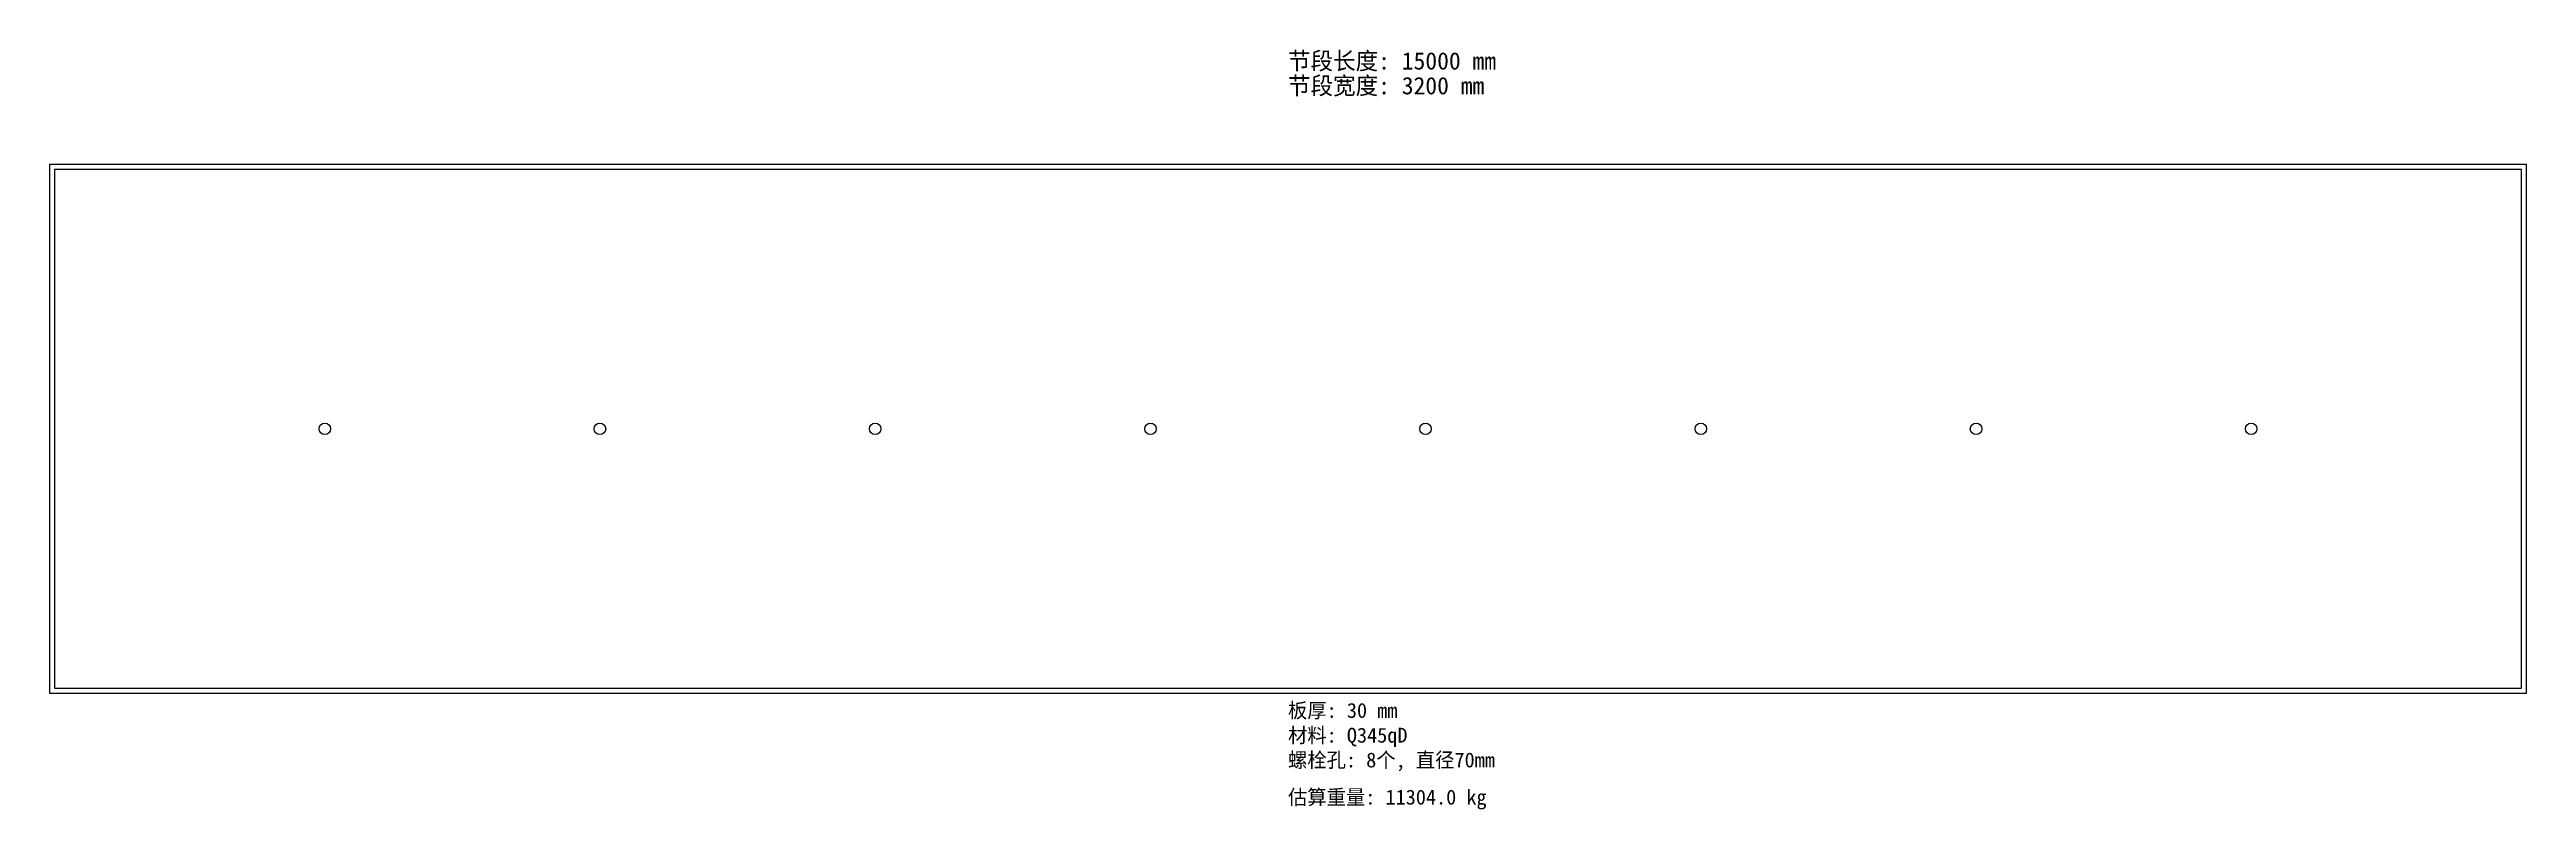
# Model space of a CAD drawing. Header units: millimetres. Extents: x 0 to 15000, y -705 to 3896.
import ezdxf

# ---------------------------------------------------------------- set-up
doc = ezdxf.new("R2010")
doc.units = ezdxf.units.MM
doc.layers.add('轮廓线', color=7, linetype='Continuous')

msp = doc.modelspace()

# ---------------------------------------------------------------- linework, layer by layer
at = {"layer": '轮廓线'}
for points in [[(0, 0), (15000, 0), (15000, 3200), (0, 3200), (0, 0)], [(30, 30), (14970, 30), (14970, 3170), (30, 3170), (30, 30)]]:
    msp.add_lwpolyline(points, close=True, dxfattribs=at)
for centre in [(1667, 1600), (3333, 1600), (5000, 1600), (6667, 1600), (8333, 1600), (10000, 1600), (11667, 1600), (13333, 1600)]:
    msp.add_circle(centre, 35, dxfattribs=at)

# ---------------------------------------------------------------- texts
for s, height, p in [('节段长度: 15000 mm', 105, (7500, 3775)), ('节段宽度: 3200 mm', 105, (7500, 3625)), ('板厚: 30 mm', 90, (7500, -150)), ('材料: Q345qD', 90, (7500, -300)), ('螺栓孔: 8个, 直径70mm', 90, (7500, -450)), ('估算重量: 11304.0 kg', 90, (7500, -675))]:
    msp.add_text(s, height=height).set_placement(p)

doc.saveas('drawing.dxf')
